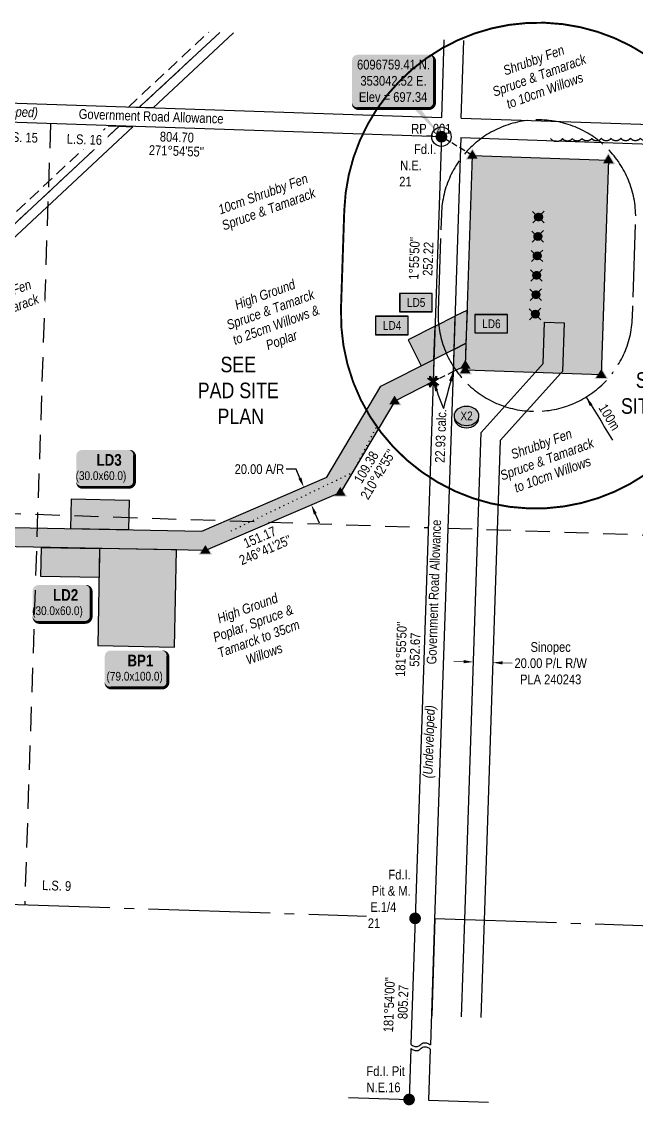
# Model space of a CAD drawing. Extents: x 350301 to 358197, y 6095407 to 6100410.
# Drawn here: x 352611 to 353243, y 6095763 to 6096878 of the extents above; entities that cross this region are included whole.
import ezdxf
from ezdxf.enums import TextEntityAlignment as Align

# ---------------------------------------------------------------- set-up
doc = ezdxf.new("R2010")
doc.units = 0
doc.header["$LTSCALE"] = 5
doc.header["$PDMODE"] = 34
doc.header["$PDSIZE"] = 0.03
for name, pattern in [('0', [1, 1, 0]), ('foc-ACCESSROAD', [3.75, 2.5, -1.25]), ('foc-BUFFER', [16.75, 15, -1.75]), ('foc-LSD', [8, 5, -3]), ('foc-QUARTERLINE', [33, 25, -3, 2, -3]), ('foc-TIELINE', [1.875, 1.25, -0.625]), ('foc-TOPO', [1, 0.2, -0.8]), ('foc-TRAV', [1.875, 1.25, -0.625])]:
    doc.linetypes.add(name, pattern=pattern)
doc.layers.get('Defpoints').update_dxf_attribs({"color": 9})
for name, color, linetype in [('35', 37, 'Continuous'), ('AUX-BUFFER', 7, 'foc-BUFFER'), ('AUX-BUFFER1', 7, 'foc-BUFFER'), ('C-RW', 13, 'Continuous'), ('DETAIL-T', 7, 'Continuous'), ('F-AR', 190, 'foc-ACCESSROAD'), ('F-RW', 190, 'Continuous'), ('L-BD', 7, 'Continuous'), ('L-MON', 1, 'Continuous'), ('L-QSEC', 8, 'foc-QUARTERLINE'), ('L-ROAD-T', 7, 'Continuous'), ('L-SEC', 7, 'Continuous'), ('L-SECTION-LSD', 7, 'foc-LSD'), ('L-TIE', 7, 'foc-TIELINE'), ('P-CROSSINGS', 250, 'Continuous'), ('P-PROPOSED', 10, 'Continuous'), ('P-PROPOSED-H', 21, 'Continuous'), ('P-TEMP-BLOCKS', 250, 'Continuous'), ('P-TEMP-H', 41, 'Continuous'), ('P-TEMP_WORKSPACE', 46, 'Continuous'), ('P-TRAV', 4, 'foc-TRAV'), ('P-TXT', 4, 'Continuous'), ('P-WORKAREA', 113, 'Continuous'), ('P-WORKAREA-H', 111, 'Continuous'), ('T-BUSH', 110, '0'), ('T-BUSH-T', 110, 'Continuous'), ('T-VEGETATION CHANGE', 104, 'foc-TOPO')]:
    doc.layers.add(name, color=color, linetype=linetype)
doc.layers.add('C-RW-T', color=13, linetype='Continuous', lineweight=9)
doc.layers.add('T-TEXT', color=48, linetype='Continuous', lineweight=18)
doc.styles.add('100L', font='', dxfattribs={"height": 11})
doc.styles.add('80', font='', dxfattribs={"height": 10})
doc.styles.add('80CG', font='', dxfattribs={"height": 10})
doc.styles.add('80L', font='', dxfattribs={"height": 10})
doc.styles.add('80LS', font='', dxfattribs={"height": 10})
doc.styles.add('BOLD', font='')
doc.styles.add('Crossing', font='', dxfattribs={"height": 10})
doc.styles.get('100L').set_extended_font_data('Arial Narrow')
doc.styles.get('80').set_extended_font_data('Arial Narrow')
doc.styles.get('80CG').set_extended_font_data('Arial Narrow')
doc.styles.get('80L').set_extended_font_data('Arial Narrow')
doc.styles.get('80LS').set_extended_font_data('Arial Narrow', italic=True)
doc.styles.get('BOLD').set_extended_font_data('Arial Narrow', bold=True)
doc.styles.get('Crossing').set_extended_font_data('Arial Narrow')
doc.dimstyles.new('CG2011', dxfattribs={"dimscale": 5, "dimtxt": 9, "dimasz": 2, "dimexe": 0.2, "dimexo": 0.0625, "dimgap": 0.5, "dimtad": 0, "dimtih": 1, "dimtoh": 1, "dimzin": 0, "dimdsep": 46, "dimtxsty": '80CG', "dimcen": 0.1, "dimse1": 1, "dimse2": 1, "dimclrd": 256, "dimclrt": 256, "dimaunit": 1, "dimadec": 4, "dimazin": 0, "dimtfac": 0.06, "dimtofl": 0, "dimtmove": 0, "dimatfit": 1, "dimfxl": 0.2, "dimtolj": 1, "dimtzin": 0, "dimlwd": -1, "dimarcsym": 0})
doc.dimstyles.new('Compass 5 000', dxfattribs={"dimscale": 5, "dimtxt": 9, "dimasz": 2, "dimexe": 0.2, "dimexo": 0.0625, "dimgap": 0.5, "dimtad": 0, "dimtih": 1, "dimtoh": 1, "dimzin": 0, "dimdsep": 46, "dimtxsty": '80CG', "dimcen": 0.1, "dimse1": 1, "dimse2": 1, "dimclrd": 256, "dimclrt": 256, "dimaunit": 1, "dimadec": 4, "dimazin": 0, "dimtfac": 0.06, "dimtofl": 0, "dimtmove": 0, "dimatfit": 1, "dimfxl": 0.2, "dimtolj": 1, "dimtzin": 0, "dimlwd": -1, "dimarcsym": 0})

# ---------------------------------------------------------------- blocks, each defined once
blk = doc.blocks.new('WC')
at = {"layer": 'L-MON'}
h = blk.add_hatch(color=255, dxfattribs=at)
h.dxf.hatch_style = 1
edge = h.paths.add_edge_path()
edge.add_arc((1e-16, -3.47e-14), 0.9, 0, 360)
at = {"layer": 'L-MON', "color": 240, "flags": 128}
for points in [[(-0.6221317521915455, 0.5029434191984639), (-1.231742929986921, 1.120400313844549)], [(0.5200624085104745, 0.6078939802747209), (1.126191209577769, 1.206321004927269)], [(-1.178786742863962, -1.184577638598091), (-0.5588098224687501, -0.5724784557627332)], [(1.15915571353878, -1.184577638598091), (0.5567817565693919, -0.5744511080601575)]]:
    blk.add_lwpolyline(points, dxfattribs=at)
at = {"layer": 'L-MON', "color": 240}
for radius in [0.8, 0.3730220647719884]:
    blk.add_circle((1e-16, -3.47e-14), radius, dxfattribs=at)
blk = doc.blocks.new('fdia')
at = {"color": 255, "const_width": 1}
blk.add_lwpolyline([(-0.5, 0, 1), (0.5, 0, 1)], format="xyb", close=True, dxfattribs=at)
blk = doc.blocks.new('Fdiaa')
blk.add_blockref('fdia', (0, 0))
blk = doc.blocks.new('fdib')
at = {"color": 1, "const_width": 1.6}
blk.add_lwpolyline([(-0.3999999999996362, 0, 0.9999999999999998), (0.3999999999996362, 0, 1)], format="xyb", close=True, dxfattribs=at)
at = {"color": 1}
blk.add_circle((0, 0), 0.8, dxfattribs=at)
blk = doc.blocks.new('Fdibb')
blk.add_blockref('fdib', (0, 0))
blk = doc.blocks.new('fdicc')
for name in ['Fdibb', 'Fdiaa']:
    blk.add_blockref(name, (0, 0))
blk = doc.blocks.new('FDI')
blk.add_blockref('fdicc', (0, 0))
blk = doc.blocks.new('*D55')
at = {"layer": 'Defpoints', "color": 0, "linetype": 'Continuous', "transparency": 16777216}
for p in [(352900.8359421729, 6096398.946333437), (352813.8526369971, 6096361.467945306), (352821.7647573724, 6096343.104765471)]:
    blk.add_point(p, dxfattribs=at)
at = {"layer": 'P-TXT', "transparency": 16777216}
for p, q in [((352892.9219224276, 6096417.313921507), (352882.9219224281, 6096417.313921506)), ((352896.8789323005, 6096408.130127472), (352892.9219224276, 6096417.313921507)), ((352912.7050724211, 6096371.399359567), (352916.6620822935, 6096362.215565533))]:
    blk.add_line(p, q, dxfattribs=at)
at = {"layer": 'P-TXT', "linetype": 'Continuous', "transparency": 16777216}
for points in [[(352898.4095646394, 6096408.789629117), (352895.3482999615, 6096407.470625826), (352900.8359421729, 6096398.946333437)], [(352914.2357047601, 6096372.058861212), (352911.1744400822, 6096370.739857921), (352908.7480625482, 6096380.583153602)]]:
    blk.add_solid(points, dxfattribs=at)
at = {"layer": 'P-TXT', "linetype": 'Continuous', "transparency": 16777216, "insert": (352855.1865881844, 6096417.313921506), "char_height": 10, "width": 254.456343792633, "attachment_point": 5, "style": '80CG'}
blk.add_mtext('\\A1;20.00 A/R', dxfattribs=at)
blk = doc.blocks.new('*U53')
h = blk.add_hatch(color=191)
edge = h.paths.add_edge_path()
edge.add_line((-23.99999999999998, -20), (23.99999999999998, -20))
edge.add_arc((23.99999999999998, -14), 6, 270, 360)
edge.add_line((29.99999999999998, -14), (29.99999999999998, 12.5))
edge.add_arc((23.99999999999998, 12.5), 6, 0, 90)
edge.add_line((23.99999999999998, 18.5), (-23.99999999999998, 18.5))
edge.add_arc((-23.99999999999998, 12.5), 6, 90, 180)
edge.add_line((-29.99999999999998, 12.5), (-29.99999999999998, -14))
edge.add_arc((-23.99999999999998, -14), 6, 180, 270)
at = {"color": 250, "flags": 128}
blk.add_lwpolyline([(-23.99999999999998, -20, 3, 3, 0), (23.99999999999998, -20, 3, 3, 0.414213562373095), (29.99999999999998, -14, 3, 3, 0), (29.99999999999998, 12.5, 3, 0, 0.414213562373095), (23.99999999999998, 18.5, 0, 0, 0), (-23.99999999999998, 18.5, 0, 0, 0.414213562373095), (-29.99999999999998, 12.5, 0, 0, 0), (-29.99999999999998, -14, 0, 3, 0.414213562373095)], format="xyseb", close=True, dxfattribs=at)
at = {"flags": 128}
blk.add_lwpolyline([(-16.83385927497203, -9.101757569121474, 0, 7.5, 0), (-3.398394867633905e-15, 0, 0, 0, 0)], format="xyseb", dxfattribs=at)
at = {"color": 250}
for tag, p, height, style in [('TEMP_AREA_W1_001', (-9.212824010914055, 2.244292974654144), 12, 'BOLD'), ('ENTER_TEXT_001', (-30.65893587994544, -12.47010782646594), 9, '80')]:
    blk.add_attdef(tag, p, '', height=height, dxfattribs=dict(at, style=style))
blk = doc.blocks.new('*U56')
h = blk.add_hatch(color=191)
edge = h.paths.add_edge_path()
edge.add_line((-26.49999999999998, -20), (26.49999999999998, -20))
edge.add_arc((26.49999999999998, -14), 6, 270, 360)
edge.add_line((32.49999999999998, -14), (32.49999999999998, 12.5))
edge.add_arc((26.49999999999998, 12.5), 6, 0, 90)
edge.add_line((26.49999999999998, 18.5), (-26.49999999999998, 18.5))
edge.add_arc((-26.49999999999998, 12.5), 6, 90, 180)
edge.add_line((-32.49999999999998, 12.5), (-32.49999999999998, -14))
edge.add_arc((-26.49999999999998, -14), 6, 180, 270)
at = {"color": 250, "flags": 128}
blk.add_lwpolyline([(-26.49999999999998, -20, 3, 3, 0), (26.49999999999998, -20, 3, 3, 0.414213562373095), (32.49999999999998, -14, 3, 3, 0), (32.49999999999998, 12.5, 3, 0, 0.414213562373095), (26.49999999999998, 18.5, 0, 0, 0), (-26.49999999999998, 18.5, 0, 0, 0.414213562373095), (-32.49999999999998, 12.5, 0, 0, 0), (-32.49999999999998, -14, 0, 3, 0.414213562373095)], format="xyseb", close=True, dxfattribs=at)
at = {"flags": 128}
blk.add_lwpolyline([(-16.83385927497203, -9.101757569121474, 0, 7.5, 0), (-3.398394867633905e-15, 0, 0, 0, 0)], format="xyseb", dxfattribs=at)
at = {"color": 250}
for tag, p, height, style in [('TEMP_AREA_W1_001', (-9.212824010914055, 2.244292974654144), 12, 'BOLD'), ('ENTER_TEXT_001', (-30.65893587994544, -12.47010782646594), 9, '80')]:
    blk.add_attdef(tag, p, '', height=height, dxfattribs=dict(at, style=style))
blk = doc.blocks.new('Temp_Area')
h = blk.add_hatch(color=191)
h.dxf.hatch_style = 1
h.paths.add_polyline_path([(-16.82711371331243, -9.436567862801894), (16.33187767662457, -9.436567862801894), (16.33187767662457, 9.053714016554295), (-16.82711371331243, 9.053714016554295)])
at = {"color": 250}
for points in [[(-17.02711371331247, -9.636567862801712), (16.53187767662462, -9.636567862801712), (16.53187767662462, 9.253714016554113), (-17.02711371331247, 9.253714016554113)], [(-16.92711371331245, -9.536567862801803), (16.43187767662459, -9.536567862801803), (16.43187767662459, 9.153714016554204), (-16.92711371331245, 9.153714016554204)]]:
    blk.add_lwpolyline(points, close=True, dxfattribs=at)
at = {"color": 250, "style": '80L'}
blk.add_attdef('TEMPORARY', text='', height=9, dxfattribs=at).set_placement((0.001048257894581184, -0.1484938545327168), align=Align.MIDDLE_CENTER)
blk = doc.blocks.new('Temp_Area3')
h = blk.add_hatch(color=111)
h.dxf.hatch_style = 1
h.paths.add_polyline_path([(-16.82711371331243, -9.436567862801894), (16.33187767662457, -9.436567862801894), (16.33187767662457, 9.053714016554295), (-16.82711371331243, 9.053714016554295)])
at = {"color": 250}
for points in [[(-17.02711371331247, -9.636567862801712), (16.53187767662462, -9.636567862801712), (16.53187767662462, 9.253714016554113), (-17.02711371331247, 9.253714016554113)], [(-16.92711371331245, -9.536567862801803), (16.43187767662459, -9.536567862801803), (16.43187767662459, 9.153714016554204), (-16.92711371331245, 9.153714016554204)]]:
    blk.add_lwpolyline(points, close=True, dxfattribs=at)
at = {"color": 250, "style": '80L'}
blk.add_attdef('TEMPORARY', text='', height=9, dxfattribs=at).set_placement((0.001048257894581184, -0.1484938545327168), align=Align.MIDDLE_CENTER)
blk = doc.blocks.new('TEMP')
h = blk.add_hatch(color=255)
h.dxf.hatch_style = 1
h.paths.add_polyline_path([(-5.274161e-10, 0.2514284397220763), (-0.6656854269836912, 1.152061669657268), (-0.6656854269836914, 0.6656854303339061), (-1.152061663105632, 0.6656854303339061), (-0.2514284404497629, 5.273253e-10), (-1.152061661774314, -0.665685419564579), (-0.6656854224511335, -0.6656854195645793), (-0.6656854224511335, -1.152061655686338), (-5.273251e-10, -0.2514284436956587), (0.6656854183820542, -1.152061663420681), (0.6656854183820542, -0.6656854208922597), (1.152061656810019, -0.6656854053035205), (0.2514284429676993, 5.273253e-10), (1.152061671303363, 0.6656854258011663), (0.6656854287749412, 0.6656854258011663), (0.6656854131859291, 1.15206166422904)])
h.paths.add_polyline_path([(0.5656854229146121, 0.8485281473411305), (0.5656854319800914, 0.5656854258011663), (0.8485281444547581, 0.5656854258011663), (0.0831890339399251, 0), (0.8485281399220186, -0.5656854150320215), (0.5656854183820542, -0.5656854240973189), (0.5656854183820542, -0.8485281365719859), (0, -0.08318903609469999), (-0.5656854224511337, -0.8485281320390644), (-0.5656854224511337, -0.5656854195645792), (-0.8485281349258001, -0.5656854195645794), (-0.0831890328488955, 0), (-0.8485281394583584, 0.5656854303339058), (-0.5656854269836913, 0.5656854303339061), (-0.5656854269836913, 0.8485281428085727), (0, 0.0831890306941206)], flags=16)
h = blk.add_hatch(color=1)
h.dxf.hatch_style = 1
h.paths.add_polyline_path([(0, 0.0831890306941205), (-0.5656854269836911, 0.8485281428085727), (-0.5656854269836912, 0.5656854303339061), (-0.8485281394583578, 0.5656854303339061), (-0.0831890328488953, -1e-16), (-0.8485281349258001, -0.5656854195645793), (-0.5656854224511337, -0.5656854195645793), (-0.5656854224511337, -0.848528132039064), (0, -0.08318903609469999), (0.5656854183820542, -0.8485281365719856), (0.5656854183820542, -0.5656854240973191), (0.8485281399220184, -0.5656854150320213), (0.0831890339399251, -1e-16), (0.8485281444547581, 0.5656854258011663), (0.5656854319800914, 0.5656854258011663), (0.5656854229146121, 0.8485281473411308)])
at = {"color": 1}
for p, q in [((-0.0831890328488953, 0), (0.0831890339399252, 0)), ((0, 0.0831890306941205), (0, -0.08318903609469999))]:
    blk.add_line(p, q, dxfattribs=at)
at = {"color": 255, "flags": 128}
blk.add_lwpolyline([(-0.251428440449763, 5.27325e-10), (-1.152061663105632, 0.6656854303339061), (-0.6656854269836914, 0.6656854303339061), (-0.6656854269836914, 1.152061669657268), (-5.274159999999999e-10, 0.2514284397220763), (0.6656854131859291, 1.15206166422904), (0.6656854287749412, 0.6656854258011663), (1.152061671303363, 0.6656854258011663), (0.2514284429676991, 5.27325e-10), (1.152061656810019, -0.6656854053035204), (0.6656854183820542, -0.6656854208922596), (0.6656854183820542, -1.152061663420681), (-5.27325e-10, -0.2514284436956586), (-0.6656854224511335, -1.152061655686338), (-0.6656854224511335, -0.6656854195645793), (-1.152061661774314, -0.6656854195645793)], close=True, dxfattribs=at)
at = {"color": 1, "flags": 128}
blk.add_lwpolyline([(-0.0831890328488953, 0), (-0.8485281394583578, 0.5656854303339061), (-0.5656854269836913, 0.5656854303339061), (-0.5656854269836913, 0.8485281428085727), (0, 0.0831890306941205), (0.5656854229146121, 0.8485281473411305), (0.5656854319800914, 0.5656854258011663), (0.8485281444547581, 0.5656854258011663), (0.0831890339399252, 0), (0.8485281399220184, -0.5656854150320214), (0.5656854183820542, -0.5656854240973189), (0.5656854183820542, -0.8485281365719856), (0, -0.08318903609469999), (-0.5656854224511335, -0.848528132039064), (-0.5656854224511335, -0.5656854195645792), (-0.8485281349258001, -0.5656854195645792)], close=True, dxfattribs=at)
blk = doc.blocks.new('xing2')
h = blk.add_hatch(color=50)
h.dxf.hatch_style = 1
edge = h.paths.add_edge_path()
edge.add_ellipse((0, 0), major_axis=(-12.5, 0), ratio=0.8162973455633619, start_angle=0, end_angle=360)
h = blk.add_hatch(color=250)
h.dxf.hatch_style = 1
edge = h.paths.add_edge_path()
edge.add_ellipse((0, -2.047489049626165), major_axis=(-12.5, 0), ratio=0.8162973455633619, start_angle=0, end_angle=180)
edge.add_line((12.5, -2.047489049626165), (12.5, 0))
edge.add_ellipse((0, 0), major_axis=(-12.5, 0), ratio=0.8162973455633619, start_angle=0, end_angle=180, ccw=False)
edge.add_line((-12.5, 0), (-12.5, -2.047489049626165))
at = {"color": 250}
blk.add_ellipse((0, 0), major_axis=(-12.5, 0), ratio=0.8162973455633619, dxfattribs=at)
blk.add_ellipse((0, -2.047489049626165), major_axis=(-12.5, 0), ratio=0.8162973455633619, start_param=0, end_param=3.141592653589793, dxfattribs=at)
at = {"color": 250, "style": 'Crossing'}
blk.add_attdef('CROSSING', text='', height=9, dxfattribs=at).set_placement((0.08916442567715421, 0.0199513138486509), align=Align.MIDDLE_CENTER)
at = {"color": 250, "style": 'Crossing', "flags": 1}
for tag, p in [('OWNER', (0.08916442567715421, -12.49201765665748)), ('DESCRIPTION', (0.08916442567715421, -25.770021277247)), ('LOCATION', (0.08916442567715421, -39.30337514164421)), ('DWG_REF', (0.08916442567715421, -52.83672900604233))]:
    blk.add_attdef(tag, text='', height=9, dxfattribs=at).set_placement(p, align=Align.MIDDLE_CENTER)
blk = doc.blocks.new('*U61')
h = blk.add_hatch(color=254)
edge = h.paths.add_edge_path()
edge.add_line((-36.49999999999998, -28.5), (36.49999999999998, -28.5))
edge.add_arc((36.49999999999999, -22.49999999999999), 6.000000000000007, 269.9999999999999, 359.9999999999999)
edge.add_line((42.49999999999999, -22.5), (42.49999999999999, 21))
edge.add_arc((36.49999999999999, 20.99999999999999), 6.000000000000007, 6.785183320455494e-14, 90.00000000000007)
edge.add_line((36.49999999999998, 27), (-36.49999999999998, 27))
edge.add_arc((-36.49999999999999, 20.99999999999999), 6.000000000000007, 89.99999999999993, 179.9999999999999)
edge.add_line((-42.49999999999999, 21), (-42.49999999999999, -22.5))
edge.add_arc((-36.49999999999999, -22.49999999999999), 6.000000000000007, 180, 270.0000000000001)
at = {"color": 1, "flags": 128}
blk.add_lwpolyline([(-36.49999999999998, -28.5, 3, 3, 0), (36.49999999999998, -28.5, 3, 3, 0.4142135623730951), (42.49999999999999, -22.5, 3, 3, 0), (42.49999999999999, 21, 3, 0, 0.4142135623730951), (36.49999999999998, 27, 0, 0, 0), (-36.49999999999998, 27, 0, 0, 0.4142135623730951), (-42.49999999999999, 21, 0, 0, 0), (-42.49999999999999, -22.5, 0, 3, 0.4142135623730951)], format="xyseb", close=True, dxfattribs=at)
blk.add_lwpolyline([(49.613945948785, -57.48830402510558, 0, 9.999999999999998, 0), (0, 0, 4.999999999999999, 4.999999999999999, 0)], format="xyseb", dxfattribs=at)
at = {"color": 1, "style": '80'}
blk.add_attdef('ENTER_TEXT_001', (-35.98567530695772, -4.996589358799454), '', height=10, dxfattribs=at)
blk = doc.blocks.new('STRIA')
blk.add_hatch(color=255).paths.add_polyline_path([(-0.0414550714867801, 1.521379340009161), (-1.474693147280959, -0.867350786313807), (1.391783004306489, -0.867350786313807)])
blk = doc.blocks.new('STRIAA')
blk.add_blockref('STRIA', (0, 0))
blk = doc.blocks.new('STRIB')
at = {"color": 1}
blk.add_solid([(-1.121455071486707, -0.6673507863138184), (-0.0414550714867801, 1.132649213686192), (1.038544928513147, -0.6673507863138184)], dxfattribs=at)
blk = doc.blocks.new('STRIBB')
blk.add_blockref('STRIB', (0, 0))
blk = doc.blocks.new('STRICC')
for name in ['STRIAA', 'STRIBB']:
    blk.add_blockref(name, (0, 0))
blk = doc.blocks.new('fdspike')
blk.add_blockref('STRICC', (0, 0))
blk = doc.blocks.new('*D67')
at = {"layer": 'C-RW-T', "transparency": 16777216}
for p, q in [((353065.3959331227, 6096219.332870065), (353055.401500443, 6096219.666509707)), ((353105.3687176638, 6096217.998476614), (353115.3631503435, 6096217.664836973))]:
    blk.add_line(p, q, dxfattribs=at)
for points in [[(353065.4515397297, 6096220.998608845), (353065.3403265157, 6096217.667131285), (353075.3903658025, 6096218.999230424)], [(353105.4243242708, 6096219.664215394), (353105.3131110569, 6096216.332737834), (353095.3742849841, 6096218.332116256)]]:
    blk.add_solid(points, dxfattribs=at)
at = {"layer": 'Defpoints', "color": 0, "transparency": 16777216}
for p in [(353075.1402099877, 6096211.505620142), (353095.1241291694, 6096210.838505975), (353095.3742849841, 6096218.332116256)]:
    blk.add_point(p, dxfattribs=at)
at = {"layer": 'C-RW-T', "transparency": 16777216, "insert": (353154.9027137815, 6096217.664836973), "char_height": 10, "attachment_point": 5, "style": '80CG'}
blk.add_mtext('\\A1;Sinopec\\P20.00 P/L R/W\\PPLA 240243', dxfattribs=at)

msp = doc.modelspace()

# ---------------------------------------------------------------- hatches: boundary and pattern name
at = {"layer": 'P-PROPOSED-H'}
h = msp.add_hatch(color=256, dxfattribs=at)
h.dxf.hatch_style = 1
h.paths.add_polyline_path([(353214.4028749962, 6096735.381846791), (353207.018371169, 6096514.558323974), (353067.1301666593, 6096519.2362902), (353067.2938954763, 6096524.132377357), (353074.5146704865, 6096740.059813017)])
h = msp.add_hatch(color=256, dxfattribs=at)
h.dxf.hatch_style = 1
h.paths.add_polyline_path([(353067.2938954763, 6096524.132377357), (353068.0553322342, 6096546.902105858), (353055.2630656072, 6096540.46166269), (353054.5065382352, 6096517.694405872)])
h = msp.add_hatch(color=256, dxfattribs=at)
h.dxf.hatch_style = 1
h.paths.add_polyline_path([(352223.2256614572, 6096296.462860034), (352249.9325982302, 6096321.581317713), (352407.4028328001, 6096361.277135349), (352795.8369750013, 6096353.705559514), (352924.6982513633, 6096409.227856783), (352980.2199257094, 6096502.68015829), (353034.7922650504, 6096530.155355635), (353034.0306931564, 6096507.385559115), (352994.4273905272, 6096487.44672986), (352938.5725017003, 6096393.433572426), (352799.7744068058, 6096333.629810562), (352409.692167572, 6096341.233512028), (352248.9312083948, 6096300.708153456)])
at = {"layer": 'P-TEMP-H'}
h = msp.add_hatch(color=256, dxfattribs=at)
h.dxf.hatch_style = 1
h.paths.add_polyline_path([(353055.2630656073, 6096540.46166269), (353068.0553322342, 6096546.902105858), (353069.197487372, 6096581.056698593), (353056.4145091421, 6096574.620931813)])
h = msp.add_hatch(color=256, dxfattribs=at)
h.dxf.hatch_style = 1
h.paths.add_polyline_path([(353035.9437085851, 6096564.314624773), (353008.2645428836, 6096550.379166826), (353021.7519132812, 6096523.590010579), (353034.7922650504, 6096530.155355635)])
h = msp.add_hatch(color=256, dxfattribs=at)
h.dxf.hatch_style = 1
h.paths.add_polyline_path([(352660.8982896727, 6096356.335859934), (352720.8724968581, 6096355.166809116), (352721.4570222749, 6096385.153912708), (352661.4828150887, 6096386.322963526)])
h = msp.add_hatch(color=256, dxfattribs=at)
h.dxf.hatch_style = 1
h.paths.add_polyline_path([(352690.2490447651, 6096305.766242773), (352630.2748375806, 6096306.935293603), (352630.8593629957, 6096336.92239719), (352690.8335701819, 6096335.753346366)])
h = msp.add_hatch(color=256, dxfattribs=at)
h.dxf.hatch_style = 1
h.paths.add_polyline_path([(352769.7995938457, 6096334.214096412), (352690.8335701819, 6096335.753346366), (352688.8851521286, 6096235.796334382), (352767.8511757924, 6096234.257084434)])
at = {"layer": 'P-WORKAREA-H'}
h = msp.add_hatch(color=256, dxfattribs=at)
h.dxf.hatch_style = 1
h.paths.add_polyline_path([(353056.4145091416, 6096574.620931809), (353055.2630656073, 6096540.461662689), (353034.7922650503, 6096530.155355636), (353035.9437085851, 6096564.314624771)])

# ---------------------------------------------------------------- linework, layer by layer
at = {"layer": '35', "color": 3}
msp.add_circle((353042.52, 6096759.41), 9.997599999999983, dxfattribs=at)
at = {"layer": 'AUX-BUFFER', "color": 251, "linetype": 'foc-BUFFER', "flags": 128}
msp.add_lwpolyline([(353039.1361550516, 6096580.200799461, 0.9999999999999999), (353239.0238449484, 6096573.499200555), (353242.3738449494, 6096673.419200554, 0.9999999999999999), (353042.4861550516, 6096680.120799445)], format="xyb", close=True, dxfattribs=at)
at = {"layer": 'AUX-BUFFER1', "color": 251, "linetype": 'foc-BUFFER', "const_width": 1.999999999999992, "flags": 128}
msp.add_lwpolyline([(353335.9649098091, 6096727.21044693, 0.3320350768455855), (353149.1315988906, 6096876.657689896, 0.414213562373095), (352942.5423101031, 6096683.471598906), (352939.1923101041, 6096583.551598891, 0.4142135623730951), (353132.3784011094, 6096376.962310103, 0.2537877239513714), (353302.9925264932, 6096462.252078294)], format="xyb", dxfattribs=at)
at = {"layer": 'C-RW'}
msp.add_lwpolyline([(353063.1970134845, 6095853.746423568), (353066.5434056466, 6095953.982398008), (353083.2669545838, 6096454.94787738), (353139.0698696382, 6096516.834345038), (353147.2603368615, 6096525.918174043), (353148.6872126266, 6096568.580042799), (353168.6707586276, 6096567.911612675), (353167.0004390963, 6096517.951461351), (353165.2041264064, 6096515.958940165), (353103.0072073946, 6096446.982190621), (353086.5268245004, 6095953.299617666), (353083.1807455919, 6095853.073363254)], dxfattribs=at)
at = {"layer": 'F-AR'}
msp.add_lwpolyline([(352814.3940780627, 6096866.723461721), (352731.7742658608, 6096789.594225639), (352720.4624948851, 6096789.976957147), (352803.0823934575, 6096867.105801745)], dxfattribs=at)
msp.add_lwpolyline([(352222.6780392724, 6096312.746936747), (351913.9682432781, 6096022.7637582), (351909.4981106919, 6096018.563315686), (351905.8805786314, 6096022.694576567), (351904.2099221938, 6096024.569844124), (351900.9327220328, 6096028.348506224), (351886.4065194111, 6096044.945767546), (351879.8200734529, 6096052.469029576), (351720.772757064, 6096234.11247277), (351564.824751628, 6096084.89057711), (351566.0541360233, 6096097.136420828), (351715.4963199225, 6096240.13318419), (351721.2866588637, 6096245.676448391), (351906.7656000733, 6096033.826701349), (351910.0590178163, 6096030.064733674), (352205.3284079458, 6096307.666816309), (352292.719981147, 6096389.860500754), (352468.2151937983, 6096554.524990271), (352699.6474957413, 6096770.556382252), (352710.9589206154, 6096770.173812215), (352473.6820586901, 6096548.687106201), (352269.0161597307, 6096356.29994733), (352222.6780392724, 6096312.746936747)], close=True, dxfattribs=at)
at = {"layer": 'F-RW'}
msp.add_lwpolyline([(352828.531945148, 6096866.245595458), (352745.9120605057, 6096789.116565768), (352731.7742658608, 6096789.594225639), (352734.068354244, 6096791.735444623), (352814.3943979694, 6096866.723450908)], dxfattribs=at)
msp.add_lwpolyline([(352480.5169555226, 6096541.391495992), (352305.3878922095, 6096376.746779587), (352291.8997625381, 6096377.809360608), (352280.8311953159, 6096378.678837863), (352290.6715431752, 6096387.933900075), (352301.971158979, 6096387.271615197), (352473.6820586901, 6096548.687106201), (352710.9589403846, 6096770.174412503), (352725.1084161231, 6096769.696305167), (352480.5169555226, 6096541.391495992)], close=True, dxfattribs=at)
at = {"layer": 'L-QSEC'}
for p, q in [((352246.4818747857, 6095981.465276528), (353015.7609857505, 6095955.716426124)), ((353035.8621129593, 6095955.056046456), (353802.6497606137, 6095928.901179525))]:
    msp.add_line(p, q, dxfattribs=at)
at = {"layer": 'L-SEC'}
for p, q in [((353042.8118891271, 6096779.099548004), (353045.4357253735, 6096858.91674962)), ((353062.9123882774, 6096778.420062595), (353065.5362275931, 6096858.237357578)), ((352239.0995882374, 6096806.262858259), (353042.830446156, 6096779.098920846)), ((353062.9119830872, 6096778.420076309), (353864.3656082427, 6096751.327408168)), ((353042.52, 6096759.41), (353034.0250121253, 6096507.393667053)), ((353062.6205557338, 6096758.732448781), (353054.125567858, 6096506.716115803)), ((353062.6197847101, 6096758.709575235), (353865.3529050694, 6096730.736431993)), ((353034.0250121253, 6096507.393667053), (353015.4106082369, 6095955.169946738)), ((353054.125567858, 6096506.716115803), (353035.5111639697, 6095954.492395488)), ((353015.4106082369, 6095955.169946738), (353011.1129682256, 6095825.619226576)), ((353035.5115229642, 6095954.503130703), (353031.2138829522, 6095824.952410544)), ((353035.8621117183, 6095955.056008684), (353032.5675041071, 6095854.778038037)), ((353010.9726780239, 6095821.390231917), (353009.2289927683, 6095768.82750446)), ((353031.0735927505, 6095820.723415885), (353029.3298431924, 6095768.158750062)), ((352946.8208628034, 6095770.903820163), (353009.2289927695, 6095768.82750446)), ((353029.3287925608, 6095768.127079182), (353090.9328417494, 6095765.980339675))]:
    msp.add_line(p, q, dxfattribs=at)
at = {"layer": 'L-SEC', "flags": 128}
for points in [[(353010.9726780239, 6095821.390231917, 0.09819619334181809), (353014.3180411197, 6095819.473103788, 0.1150249070542219), (353017.6063013309, 6095819.157868438, 0.1891018318728512), (353021.0231353872, 6095821.056823894, -0.1891018319955796), (353024.4399694435, 6095822.955779364, -0.1150249071539887), (353027.7282296568, 6095822.640544014, -0.09819619333883857), (353031.0735927505, 6095820.723415885)], [(353011.1129682256, 6095825.619226576, 0.09819619317192367), (353014.4583313167, 6095823.702098435, 0.1150249071271309), (353017.7465915326, 6095823.386863085, 0.1891018319847176), (353021.1634255889, 6095825.285818567, -0.189101831885487), (353024.5802596452, 6095827.184774023, -0.115024907024823), (353027.8685198575, 6095826.869538674, -0.09819619328400375), (353031.2138829521, 6095824.952410544)]]:
    msp.add_lwpolyline(points, format="xyb", dxfattribs=at)
at = {"layer": 'L-SECTION-LSD'}
for p, q in [((352640.2857837484, 6096772.580171611), (352613.73100448, 6095969.172933257)), ((352225.0606739955, 6096384.395540209), (353028.9560446631, 6096357.357425841))]:
    msp.add_line(p, q, dxfattribs=at)
at = {"layer": 'L-SECTION-LSD', "flags": 128}
msp.add_lwpolyline([(353049.0568580305, 6096356.687493219), (353852.2780045173, 6096329.412467373)], dxfattribs=at)
at = {"layer": 'L-TIE'}
msp.add_line((353074.5180072355, 6096740.063253004), (353042.523336749, 6096759.41343997), dxfattribs=at)
at = {"layer": 'P-PROPOSED'}
for points in [[(353214.4028749962, 6096735.381846791), (353207.018371169, 6096514.558323974), (353067.1301666593, 6096519.2362902), (353067.2938954763, 6096524.132377357), (353074.5146704865, 6096740.059813017)], [(353067.2938954763, 6096524.132377357), (353068.0553322342, 6096546.902105858), (353055.2630656072, 6096540.46166269), (353054.5065382352, 6096517.694405872)], [(352223.2256614572, 6096296.462860034), (352249.9325982302, 6096321.581317713), (352407.4028328001, 6096361.277135349), (352795.8369750013, 6096353.705559514), (352924.6982513633, 6096409.227856783), (352980.2199257094, 6096502.68015829), (353034.7922650504, 6096530.155355635), (353034.0306931564, 6096507.385559115), (352994.4273905272, 6096487.44672986), (352938.5725017003, 6096393.433572426), (352799.7744068058, 6096333.629810562), (352409.692167572, 6096341.233512028), (352248.9312083948, 6096300.708153456)]]:
    msp.add_lwpolyline(points, close=True, dxfattribs=at)
at = {"layer": 'P-TEMP_WORKSPACE'}
for points in [[(353055.2630656073, 6096540.46166269), (353068.0553322342, 6096546.902105858), (353069.197487372, 6096581.056698593), (353056.4145091421, 6096574.620931813)], [(353035.9437085851, 6096564.314624773), (353008.2645428836, 6096550.379166826), (353021.7519132812, 6096523.590010579), (353034.7922650504, 6096530.155355635)], [(352660.8982896727, 6096356.335859934), (352720.8724968581, 6096355.166809116), (352721.4570222749, 6096385.153912708), (352661.4828150887, 6096386.322963526)], [(352690.2490447651, 6096305.766242773), (352630.2748375806, 6096306.935293603), (352630.8593629957, 6096336.92239719), (352690.8335701819, 6096335.753346366)], [(352769.7995938457, 6096334.214096412), (352690.8335701819, 6096335.753346366), (352688.8851521286, 6096235.796334382), (352767.8511757924, 6096234.257084434)]]:
    msp.add_lwpolyline(points, close=True, dxfattribs=at)
at = {"layer": 'P-TRAV'}
msp.add_line((353054.5065382352, 6096517.694405872), (353034.0306931564, 6096507.385559115), dxfattribs=at)
at = {"layer": 'P-WORKAREA'}
msp.add_lwpolyline([(353056.4145091416, 6096574.620931809), (353055.2630656073, 6096540.461662689), (353034.7922650503, 6096530.155355636), (353035.9437085851, 6096564.314624771)], close=True, dxfattribs=at)
at = {"layer": 'T-BUSH', "flags": 128}
msp.add_lwpolyline([(353352.9509594207, 6096755.89392135, -0.2845003336619325), (353347.0350773619, 6096758.399334252, -0.52056705), (353337.0376009575, 6096758.349622141, -0.52056705), (353327.0401245522, 6096758.299910036, -0.52056705), (353317.0426481473, 6096758.250197925, -0.52056705), (353307.0451717429, 6096758.200485806, -0.52056705), (353297.0476953376, 6096758.150773696, -0.52056705), (353287.0502189327, 6096758.101061584, -0.52056705), (353277.0527425283, 6096758.05134948, -0.52056705), (353267.055266123, 6096758.001637361, -0.52056705), (353257.0577897181, 6096757.95192525, -0.52056705), (353247.0603133137, 6096757.902213139, -0.52056705), (353237.0628369083, 6096757.852501035, -0.52056705), (353227.0653605034, 6096757.802788923, -0.52056705), (353217.067884099, 6096757.753076805, -0.52056705), (353207.0704076937, 6096757.703364694, -0.52056705), (353197.0729312889, 6096757.653652583, -0.52056705), (353187.0754548844, 6096757.603940479, -0.52056705), (353177.0779784795, 6096757.554228367, -0.52056705), (353167.0805020742, 6096757.504516249, -0.52056705), (353154.959086367, 6096757.444242922)], format="xyb", dxfattribs=at)
at = {"layer": 'T-VEGETATION CHANGE', "flags": 128}
msp.add_lwpolyline([(352826.08, 6096353.825), (352951.646, 6096414.244000009), (352976.2820000006, 6096461.967)], dxfattribs=at)

# ---------------------------------------------------------------- block references
at = {"layer": 'DETAIL-T'}
ref = msp.add_blockref('*U61', (352992.9437157885, 6096816.861971206), dxfattribs=dict(at, xscale=0.9993081584679978, yscale=0.9993081584679978, zscale=0.9993081584679978))
ref.add_attrib('ENTER_TEXT_001', '6096759.41 N.', (352955.6741567405, 6096828.626223117), dxfattribs={"layer": '0', "color": 1, "height": 9.993081584679963, "style": '80'})
ref.add_attrib('ENTER_TEXT_002', '353042.52 E.', (352959.1471956678, 6096811.930187764), dxfattribs={"layer": '0', "color": 1, "height": 9.993081584679963, "style": '80'})
ref.add_attrib('ENTER_TEXT_003', 'Elev.= 697.34', (352957.6032441133, 6096795.23415241), dxfattribs={"layer": '0', "color": 1, "height": 9.993081584679963, "style": '80'})
at = {"layer": 'L-MON'}
for p, xscale, yscale, zscale in [((353042.51490507, 6096759.426432), 4.999999999999991, 4.999999999999991, 4.999999999999991), ((353042.52, 6096759.41), 4.998799999999992, 4.998799999999992, 4.998799999999992), ((353009.2289927695, 6095768.82750446), 4.998799999999994, 4.998799999999994, 4.998799999999994)]:
    msp.add_blockref('FDI', p, dxfattribs=dict(at, xscale=xscale, yscale=yscale, zscale=zscale))
at = {"layer": 'L-MON', "linetype": 'Continuous'}
for name, p, xscale, yscale, zscale in [('fdspike', (353074.5690000006, 6096740.085), 4.998799999999993, 4.998799999999993, 4.998799999999993), ('fdspike', (353214.455, 6096735.401000009), 4.998799999999993, 4.998799999999993, 4.998799999999993), ('fdspike', (353067.324, 6096524.164000009), 4.998799999999993, 4.998799999999993, 4.998799999999993), ('fdspike', (353067.172, 6096519.264), 4.998799999999993, 4.998799999999993, 4.998799999999993), ('TEMP', (353034.0306931564, 6096507.385559115), 4.999999999999989, 4.999999999999989, 4.999999999999989), ('fdspike', (352994.486, 6096487.46800001), 4.998799999999993, 4.998799999999993, 4.998799999999993), ('fdspike', (352938.632, 6096393.448000009), 4.998799999999993, 4.998799999999993, 4.998799999999993), ('fdspike', (352799.836, 6096333.642), 4.998799999999993, 4.998799999999993, 4.998799999999993)]:
    msp.add_blockref(name, p, dxfattribs=dict(at, xscale=xscale, yscale=yscale, zscale=zscale))
at = {"layer": 'L-MON', "color": 5, "xscale": 4.999999999999985, "yscale": 4.999999999999985, "zscale": 4.999999999999985}
for p in [(353142.43, 6096676.77), (353141.760000001, 6096656.79), (353141.090000001, 6096636.8), (353140.420000001, 6096616.82), (353139.75, 6096596.84), (353139.08, 6096576.85)]:
    msp.add_blockref('WC', p, dxfattribs=at)
at = {"layer": 'P-CROSSINGS', "xscale": 0.9994172622767976, "yscale": 0.9994172622767976, "zscale": 0.9994172622767976}
msp.add_blockref('xing2', (353068.3042965006, 6096472.126532721), dxfattribs=at).add_auto_attribs({'CROSSING': 'X2'})
at = {"layer": 'P-TEMP-BLOCKS', "xscale": 0.99976, "yscale": 0.99976, "zscale": 0.99976}
for name, p, values in [('Temp_Area3', (353016.4881863935, 6096588.980246943), {'TEMPORARY': 'LD5'}), ('Temp_Area', (353093.9300800593, 6096567.123736215), {'TEMPORARY': 'LD6'}), ('Temp_Area', (352991.7321485009, 6096565.351784513), {'TEMPORARY': 'LD4'}), ('*U53', (352696.7917337059, 6096418.651521246), {'TEMP_AREA_W1_001': 'LD3', 'ENTER_TEXT_001': '(30.0x60.0)'}), ('*U53', (352652.0498277482, 6096279.710159135), {'TEMP_AREA_W1_001': 'LD2', 'ENTER_TEXT_001': '(30.0x60.0)'}), ('*U56', (352728.591605854, 6096212.252372507), {'TEMP_AREA_W1_001': 'BP1', 'ENTER_TEXT_001': '(79.0x100.0)'})]:
    msp.add_blockref(name, p, dxfattribs=at).add_auto_attribs(values)

# ---------------------------------------------------------------- texts
at = {"layer": '35', "color": 3, "style": '80'}
msp.add_attdef('RP_001', (353011.4082868574, 6096762.648416799), 'RP', height=9.997599999999983, dxfattribs=at)
at = {"layer": 'AUX-BUFFER', "insert": (353212.1841968131, 6096485.744404107), "char_height": 9.999999999999968, "attachment_point": 1, "rotation": 301.51711395956045, "style": '80L'}
msp.add_mtext_dynamic_manual_height_columns('100m', width=34.23454800280283, gutter_width=224.999999999999, heights=[0], dxfattribs=at)
at = {"layer": 'L-BD', "linetype": 'Continuous', "style": '80L'}
for s, p in [('804.70', (352770.3353638706, 6096759.009028797)), ("271°54'55''", (352769.8592137369, 6096744.770407993))]:
    msp.add_text(s, height=9.997599999999979, rotation=358.0846999999937, dxfattribs=at).set_placement(p, align=Align.MIDDLE)
at = {"layer": 'L-BD', "style": '80L'}
for s, rotation, p in [("1°55'50''", 88.0693999999999, (353014.541684131, 6096634.201754074)), ('252.22', 88.0693999999999, (353028.7801772906, 6096633.721801741)), ('109.38', 59.28470000000104, (352965.0533545808, 6096419.410480345)), ("210°42'55''", 59.28470000000104, (352977.3013660413, 6096412.133718926)), ('151.17', 23.30969999999467, (352855.6426539214, 6096347.359866441)), ("246°41'25''", 23.30969999999467, (352861.2800396895, 6096334.276100799)), ("181°55'50''", 88.0693999999999, (353000.9869882494, 6096232.081727435)), ('552.67', 88.0693999999999, (353015.2254814089, 6096231.601775102)), ("181°54'00''", 88.09999999999998, (352988.697057581, 6095866.391676784)), ('805.27', 88.09999999999998, (353003.0531506708, 6095869.121740312))]:
    msp.add_text(s, height=9.997599999999972, rotation=rotation, dxfattribs=at).set_placement(p, align=Align.MIDDLE)
at = {"layer": 'L-BD', "insert": (353036.7238148315, 6096451.718937369), "char_height": 9.997599999999972, "width": 54.52074544065462, "attachment_point": 2, "rotation": 88.06939999999771, "style": '80L'}
msp.add_mtext('22.93 calc.', dxfattribs=at)
at = {"layer": 'L-MON', "char_height": 9.99999999999997, "attachment_point": 1, "style": '100L'}
for s, width, insert in [('\\pi15.20232;Fd.I. \\P\\pi0.95266;N.E. 21', 36.18458390177333, (352999.0547698361, 6096751.556159996)), ('Fd.I. Pit N.E.16', 43.46470668485664, (352965.3675701444, 6095802.968264276))]:
    msp.add_mtext_dynamic_manual_height_columns(s, width=width, gutter_width=54.99999999999976, heights=[0], dxfattribs=dict(at, insert=insert))
at = {"layer": 'L-ROAD-T', "style": '80L'}
for height, rotation, p in [(9.999999999999964, 358.0643508674125, (352743.8385958996, 6096780.367313454)), (9.99759999999997, 88.06940000374198, (353034.681339856, 6096290.977667265))]:
    msp.add_text('Government Road Allowance', height=height, rotation=rotation, dxfattribs=at).set_placement(p, align=Align.MIDDLE_CENTER)
at = {"layer": 'T-BUSH-T', "insert": (352857.2376791864, 6096705.280842705), "char_height": 9.99759999999997, "width": 101.9172802291947, "attachment_point": 2, "rotation": 19.999999999999957, "style": '80LS', "bg_fill": 2}
msp.add_mtext('10cm Shrubby Fen Spruce & Tamarack', dxfattribs=at)
at = {"layer": 'T-BUSH-T', "char_height": 9.99759999999997, "attachment_point": 2, "rotation": 19.999999999999954, "style": '80LS'}
for s, insert, width in [('Shrubby Fen Spruce & Tamarack to 10cm Willows', (353143.6027368211, 6096448.065820831), 101.9172802291946), ('High Ground Poplar, Spruce & Tamarck to 35cm Willows', (352841.2593210645, 6096279.052225322), 103.3494057407908)]:
    msp.add_mtext(s, dxfattribs=dict(at, insert=insert, width=width))
at = {"layer": 'T-TEXT', "style": '80LS'}
for height, rotation, p in [(9.999999999999964, 358.0643508674125, (352589.7389864023, 6096785.575311506)), (9.99759999999997, 88.06940000374198, (353029.4881684026, 6096136.914583432))]:
    msp.add_text('(Undeveloped)', height=height, rotation=rotation, dxfattribs=at).set_placement(p, align=Align.MIDDLE_CENTER)

# ---------------------------------------------------------------- dimensions: what is measured, and where the dimension line sits
at = {"layer": 'C-RW-T'}
dim = msp.add_aligned_dim(p1=(353075.1402099877, 6096211.505620142), p2=(353095.1241291693, 6096210.838505974), distance=7.497784538291486, text='Sinopec\\P20.00 P/L R/W\\PPLA 240243', dimstyle='Compass 5 000', dxfattribs=at)
dim.commit()
dim.dimension.update_dxf_attribs({"geometry": '*D67', "text_midpoint": (353154.9027137815, 6096217.664836973)})
at = {"layer": 'P-TXT', "linetype": 'Continuous'}
dim = msp.add_aligned_dim(p1=(352821.7647573728, 6096343.104765471), p2=(352813.8526369976, 6096361.467945307), distance=-94.71391110125342, text='20.00 A/R', dimstyle='Compass 5 000', dxfattribs=at)
dim.commit()
dim.dimension.update_dxf_attribs({"geometry": '*D55', "text_midpoint": (352855.1865881844, 6096417.313921506)})

# ---------------------------------------------------------------- leaders
at = {"layer": 'AUX-BUFFER', "path_type": 1}
msp.add_leader([(353191.3553220709, 6096491.601594135), (353218.6306069916, 6096447.122201834)], dimstyle='CG2011', override={"dimasz": 2, "dimgap": 0.5, "dimtad": 0}, dxfattribs=at)
at = {"layer": 'L-BD', "path_type": 1}
for points in [[(353054.5065382352, 6096517.694405872), (353044.575521813, 6096479.87767494)], [(353034.0306931564, 6096507.385559115), (353044.575521813, 6096479.87767494)]]:
    msp.add_leader(points, dimstyle='Compass 5 000', override={"dimgap": 0.5, "dimtad": 0}, dxfattribs=at)

# ---------------------------------------------------------------- next in the draw order: texts
at = {"layer": 'DETAIL-T', "color": 3, "insert": (352833.508180615, 6096498.363291994), "char_height": 15.99615999999997, "width": 82.67221393287848, "attachment_point": 5, "style": '80CG', "bg_fill": 3, "box_fill_scale": 1.1, "bg_fill_color": 256, "bg_fill_transparency": 0}
msp.add_mtext('SEE\\PPAD SITE\\P PLAN', dxfattribs=at)
at = {"layer": 'DETAIL-T', "color": 3, "insert": (353282.2070790724, 6096495.554488308), "char_height": 15.99615999999994, "width": 109.4488692125507, "attachment_point": 5, "style": '80CG', "bg_fill": 2}
msp.add_mtext('SEE PAD \\PSITE DETAIL', dxfattribs=at)
at = {"layer": 'L-MON', "insert": (352966.7541467978, 6096005.179236322), "char_height": 9.99999999999997, "attachment_point": 1, "style": '100L', "bg_fill": 3, "box_fill_scale": 1.1, "bg_fill_color": 256, "bg_fill_transparency": 0}
msp.add_mtext_dynamic_manual_height_columns('\\pi21.2528;Fd.I. \\P\\pi3.98813;Pit & M. \\P\\pi2.58295;E.1/4 21', width=42.23506139154149, gutter_width=54.99999999999976, heights=[0], dxfattribs=at)
at = {"layer": 'L-SECTION-LSD', "char_height": 9.997599999999967, "attachment_point": 1, "rotation": 358.07364722912035, "style": '100L', "bg_fill": 3, "box_fill_scale": 1.5, "bg_fill_color": 256, "bg_fill_transparency": 0}
for s, width, insert in [('\\pi1.84536;L.S. 15', 36.85060012389615, (352589.3097495827, 6096764.518862525)), ('L.S. 16', 36.93257063545873, (352657.2144425591, 6096762.234964743)), ('L.S. 9', 30.51995446166769, (352631.8113018206, 6095994.342844984))]:
    msp.add_mtext_dynamic_manual_height_columns(s, width=width, gutter_width=54.98679999999973, heights=[0], dxfattribs=dict(at, insert=insert))
at = {"layer": 'T-BUSH-T', "char_height": 9.99759999999997, "attachment_point": 2, "style": '80LS', "bg_fill": 2}
for s, insert, width, rotation in [('Shrubby Fen Spruce & Tamarack to 10cm Willows', (353135.6760309503, 6096842.927496023), 101.9172802291946, 19.999999999999954), ('10cm Shrubby Fen Spruce & Tamarack', (352572.6020541965, 6096596.25524208), 101.9172802291947, 19.999999999999957)]:
    msp.add_mtext(s, dxfattribs=dict(at, insert=insert, width=width, rotation=rotation))

# ---------------------------------------------------------------- next in the draw order: linework, layer by layer
at = {"layer": 'L-BD', "linetype": 'Continuous'}
msp.add_line((353042.52, 6096759.41), (352238.4625845075, 6096786.298281586), dxfattribs=at)

# ---------------------------------------------------------------- next in the draw order: block references
at = {"layer": 'L-MON', "linetype": 'Continuous', "xscale": 4.998799999999993, "yscale": 4.998799999999993, "zscale": 4.998799999999993}
msp.add_blockref('fdspike', (353207.065, 6096514.58100001), dxfattribs=at)
at = {"layer": 'L-MON', "xscale": 4.998799999999994, "yscale": 4.998799999999994, "zscale": 4.998799999999994}
msp.add_blockref('FDI', (353015.4106082369, 6095955.169946738), dxfattribs=at)

# ---------------------------------------------------------------- next in the draw order: texts
at = {"layer": 'T-BUSH-T', "insert": (352859.1653882568, 6096601.846692524), "char_height": 9.99759999999997, "width": 103.3494057407908, "attachment_point": 2, "rotation": 19.999999999999957, "style": '80LS'}
msp.add_mtext('High Ground Spruce & Tamarck to 25cm Willows & Poplar', dxfattribs=at)

doc.saveas('drawing.dxf')
